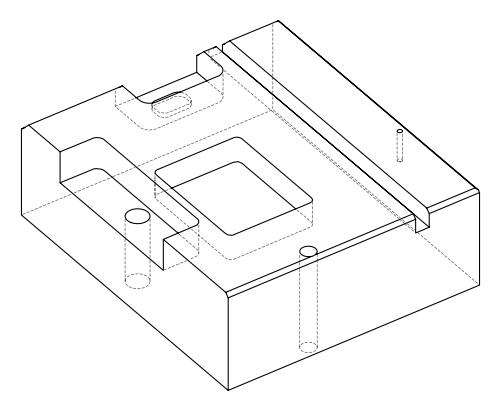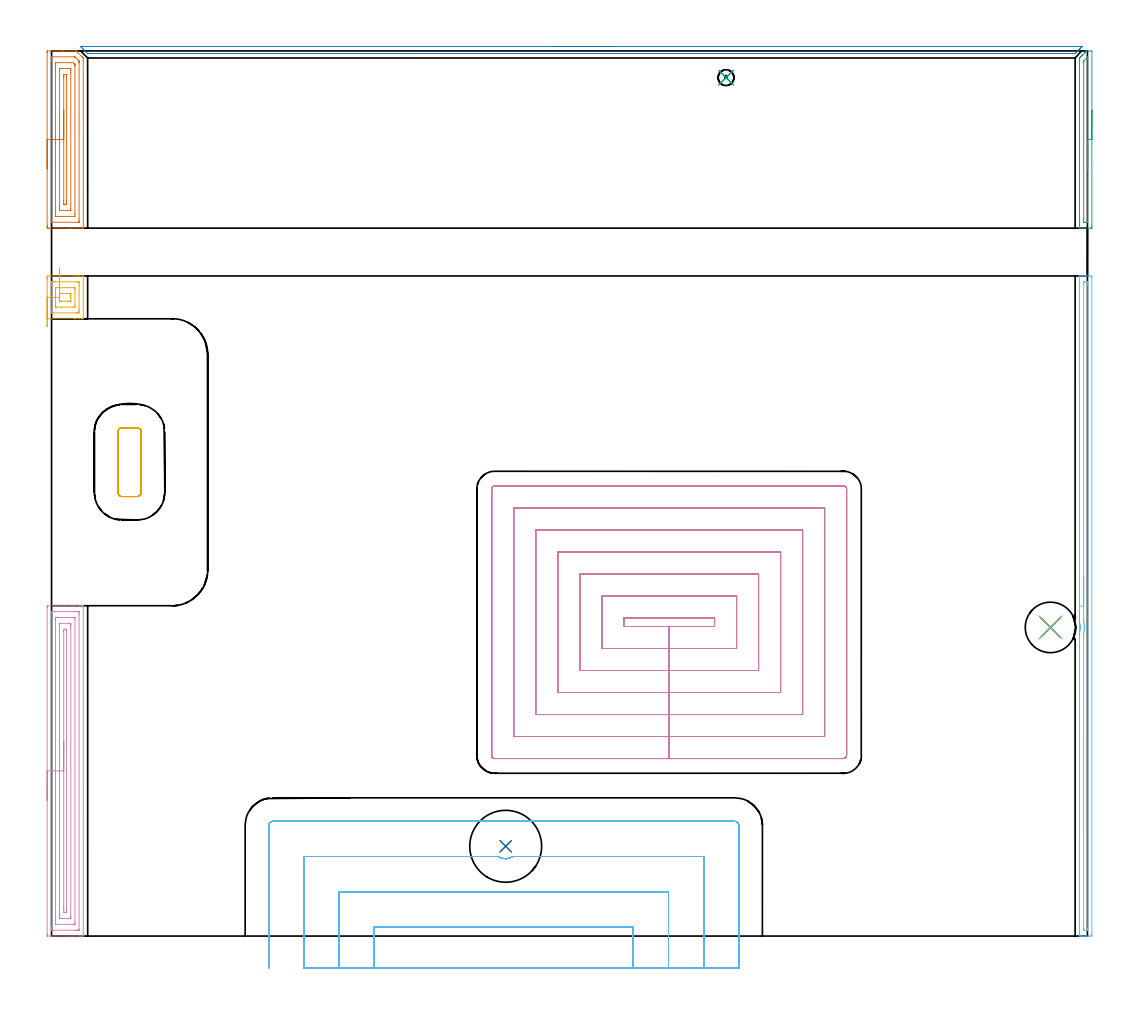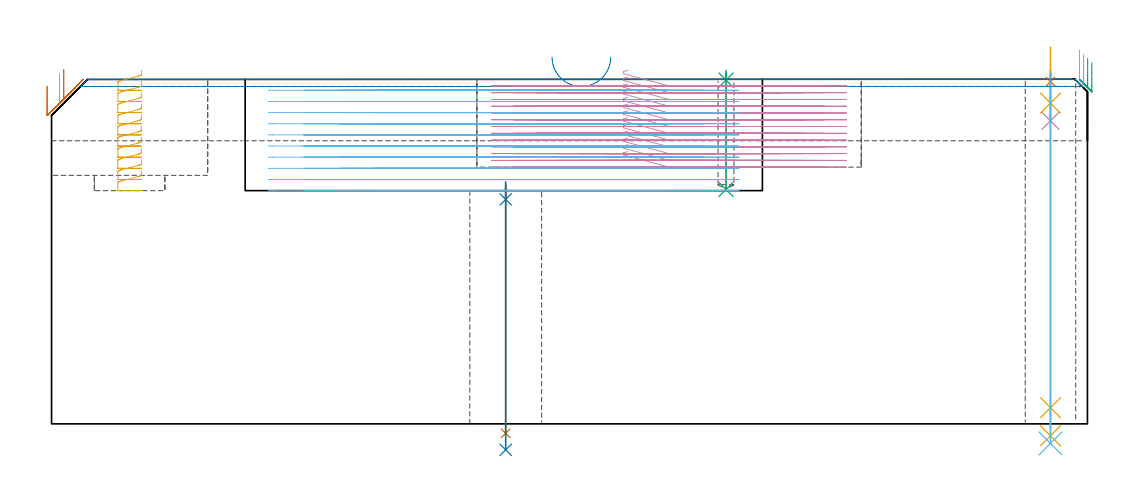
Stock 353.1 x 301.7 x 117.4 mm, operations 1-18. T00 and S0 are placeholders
(PLAN: 20 operations, 9 tool changes, 121.8 min)
(1 SPOT_DRILL | STEP1HOLE | NXT0321_9005460120000 | 0.03 min | 3 mm3)
(2 SPOT_DRILL_1 | STEP1HOLE_1 | NXT0321_9005460120000 | 0.06 min | 4458 mm3)
(3 SPOT_DRILL_2 | STEP1POCKET | NXT0321_9005460120000 | 0.03 min | 0 mm3)
(4 DRILL_BLIND_HOLE_INTO_CENTER | STEP1HOLE | NXT0301_065 | 0.07 min | 892 mm3)
(5 GUN_DRILL_THROUGH_HOLE | STEP1HOLE | UGT0307_008 | 0.64 min | 10224 mm3)
(6 DRILL_TO_ENLARGE_THROUGH_HOLE | STEP1HOLE | UGT0301_243 | 0.51 min | 16119 mm3)
(7 DRILL_THROUGH_HOLE_INTO_CENTER | STEP1HOLE_1 | NXT0301_065 | 0.35 min | 5363 mm3)
(8 DRILL_TO_ENLARGE_THROUGH_HOLE_1 | STEP1HOLE_1 | UGT0301_058 | 0.37 min | 45484 mm3)
(9 DRILL_BLIND_HOLE_INTO_CENTER_1 | STEP1POCKET | UGT0301_178 | 0.16 min | 825 mm3)
(10 AREA_MILL | FG_CHAMFER_SURFACE | UGT0205_001 | 4.72 min | 9016 mm3)
(11 AREA_MILL_1 | FG_CHAMFER_SURFACE_1 | UGT0205_001 | 0.79 min | 2106 mm3)
(12 AREA_MILL_2 | FG_CHAMFER_SURFACE_2 | UGT0205_001 | 3.76 min | 2012 mm3)
(13 AREA_MILL_3 | FG_CHAMFER_SURFACE_3 | UGT0205_001 | 2.62 min | 5005 mm3)
(14 AREA_MILL_4 | FG_CHAMFER_SURFACE_4 | UGT0205_001 | 2.87 min | 983 mm3)
(15 AREA_MILL_5 | FG_CHAMFER_SURFACE_5 | UGT0205_001 | 1.12 min | 555 mm3)
(16 MILL_RECTANGULAR_POCKET | POCKET_RECTANGULAR_STRAIGHT | NXT0201_013 | Follow Part, ap 2.5, ae 75% | 47.38 min | 402190 mm3)
(17 MILL_RECTANGULAR_POCKET_1 | POCKET_RECTANGULAR_STRAIGHT_1 | NXT0201_012 | Follow Part, ap 4, ae 75% | 2.29 min | 32925 mm3)
(18 MILL_SLOT | SLOT_PARTIAL_RECTANGULAR | NXT0201_012 | Follow Part, ap 4, ae 75% | 30.58 min | 295438 mm3)
(19 MILL_SLOT_1 | SLOT_PARTIAL_RECTANGULAR_1 | NXT0201_012 | Follow Part, ap 4, ae 75% | 14.16 min | 138663 mm3)
(20 MILL_RECTANGULAR_SLOT | SLOT_RECTANGULAR | NXT0201_012 | Follow Part, ap 4, ae 75% | 9.36 min | 119333 mm3)
(TOOL NXT0321_9005460120000 | NC Spot Drill, 142deg, 12mm, Carbide, Uncoated | D12 PA142 FL30 Z2)
(TOOL NXT0301_065 | Carbide Drill 9.4mm [860.1-0940-075A1-MM 2214] | D9.4 PA140 FL98 Z2)
(TOOL UGT0307_008 | Gun Drill 11 mm | D11 PA130 FL24 Z1)
(TOOL UGT0301_243 | Twist Drill 17.2 mm | D17.2 PA118 FL130 Z2)
(TOOL UGT0301_058 | Twist Drill 24.5 mm | D24.5 PA118 FL160 Z2)
(TOOL UGT0301_178 | Twist Drill 5.4 mm | D5.4 PA118 FL55 Z2)
(TOOL UGT0205_001 | Chamfer Mill 20 x 3 x 45 deg. | D20 FL50 Z2)
(TOOL NXT0201_013 | ENDMILL 10mm | D10 FL30 Z4)
(TOOL NXT0201_012 | ENDMILL 16mm [2P460-1600-NA 1630] | D16 FL38 Z6)
(OP 1 SPOT_DRILL)
G17 G21 G94 G90
T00 M6
G54
G17 G0 G90 X340.5 Y105.2 S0 M3
G43 Z127.4 H0
G94 G81 G98 Z116.66 F250. R120.4
G80
M5
M2
(OP 2 SPOT_DRILL_1)
G17 G21 G94 G90
T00 M6
G54
G17 G0 G90 X154.8 Y30.6 S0 M3
G43 Z127.4 H0
G94 G81 G98 Z76.5 F250. R82.5
G80
M5
M2
(OP 3 SPOT_DRILL_2)
G17 G21 G94 G90
T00 M6
G54
G17 G0 G90 X229.9 Y292.6 S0 M3
G43 Z127.4 H0
G94 G81 G98 Z117.168 F250. R120.4
G80
M5
M2
(OP 4 DRILL_BLIND_HOLE_INTO_CENTER)
G17 G21 G94 G90
T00 M6
G54
G17 G0 G90 X340.5 Y105.2 S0 M3
G43 Z127.4 H1
G94 G81 G98 Z103.3 F250. R119.4
G80
M5
M2
(OP 5 GUN_DRILL_THROUGH_HOLE)
G17 G21 G94 G90
T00 M6
G54
G17 G0 G90 X340.5 Y105.2 M8
G43 Z128.365 H0
S716 M3
G94 G1 Z109.335 F125. M26
G4 X.084
Z5.5 F250.
G4 X.084
Z-4.065 F125.
G4 X.084
M5
M9
G0 Z128.365
M2
(OP 6 DRILL_TO_ENLARGE_THROUGH_HOLE)
G17 G21 G94 G90
T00 M6
G54
G17 G0 G90 X340.5 Y105.2 S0 M3
G43 Z127.4 H0
G94 G73 G98 Z-6.667 F250. Q15.508 R119.4
G80
M5
M2
(OP 7 DRILL_THROUGH_HOLE_INTO_CENTER)
G17 G21 G94 G90
T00 M6
G54
G17 G0 G90 X154.8 Y30.6 S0 M3
G43 Z127.4 H1
G94 G73 G98 Z-3.211 F250. Q9.19 R81.5
G80
M5
M2
(OP 8 DRILL_TO_ENLARGE_THROUGH_HOLE_1)
G17 G21 G94 G90
T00 M6
G54
G17 G0 G90 X154.8 Y30.6 S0 M3
G43 Z127.4 H0
G94 G73 G98 Z-8.861 F250. Q22.09 R81.5
G80
M5
M2
(OP 9 DRILL_BLIND_HOLE_INTO_CENTER_1)
G17 G21 G94 G90
T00 M6
G54
G17 G0 G90 X229.9 Y292.6 S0 M3
G43 Z127.4 H0
G94 G81 G98 Z79.9 F250. R119.4
G80
M5
M2
(OP 10 AREA_MILL)
G17 G21 G94 G90
T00 M6
G54
G17 G0 G90 X-1.5 Y46.3 S1061 M3
G43 Z127.4 H0
Z115.1
G94 G1 Y46.338 Z114.228 F250.
Y46.452 Z113.363
Y46.641 Z112.512
Y46.903 Z111.68
Y47.237 Z110.874
Y47.64 Z110.1
Y48.108 Z109.364
Y48.64 Z108.672
Y49.229 Z108.029
Y49.872 Z107.44
Y50.564 Z106.908
Y51.3 Z106.44
Y52.074 Z106.037
Y52.88 Z105.703
Y53.712 Z105.441
Y54.564 Z105.252
Y55.428 Z105.138
Y56.3 Z105.1
Y112.01
X-1.495 Y112.47 Z105.103
X-1.492 Y112.59 Z105.106
X-1.367 Y112.6 Z105.23
X6.85 Z113.444
X7.445 Z114.042
X7.73 Z114.327
X9.49 Z116.084
X10.06 Z116.659
X10.37 Z116.969
X10.522 Y112.599 Z117.121
X10.794 Y112.59 Z117.393
X10.8 Y112.456 Z117.4
Y0.144
X10.794 Y0.01 Z117.393
X10.521 Y0. Z117.12
X10.06 Z116.659
X9.49 Z116.084
X7.445 Z114.042
X6.85 Z113.444
X-1.287 Z105.31
X-1.369 Y0.002 Z105.228
X-1.492 Y0.01 Z105.105
X-1.499 Y0.134 Z105.099
X-1.5 Y0.59 Z105.1
Y56.3
X-0.086 Z106.514
X-0.085 Y110.424 Z106.515
X-0.084 Y110.522 Z106.516
X-0.082 Y110.57 Z106.518
X-0.08 Y110.586 Z106.52
X-0.045 Y110.59 Z106.555
X0.324 Y110.598 Z106.924
X0.69 Y110.599 Z107.29
X1.202 Y110.6 Z107.802
X8.61 Y110.599 Z115.21
X9.125 Y110.596 Z115.725
X9.301 Y110.59 Z115.901
X9.379 Y110.573 Z115.979
X9.384 Y110.334 Z115.984
X9.385 Y110.227 Z115.985
X9.386 Y109.441 Z115.986
X9.385 Y2.176 Z115.985
X9.384 Y2.078 Z115.984
X9.381 Y2.03 Z115.981
X9.38 Y2.014 Z115.98
X9.345 Y2.01 Z115.945
X8.976 Y2.002 Z115.576
X8.61 Y2.001 Z115.21
X8.098 Y2. Z114.698
X0.69 Y2.001 Z107.29
X0.175 Y2.004 Z106.775
X-0.001 Y2.01 Z106.599
X-0.079 Y2.027 Z106.521
X-0.084 Y2.266 Z106.516
X-0.085 Y2.373 Z106.515
X-0.086 Y3.159 Z106.514
Y56.3
X1.328 Z107.928
X1.329 Y107.798 Z107.929
X1.331 Y108.444 Z107.931
X1.334 Y108.566 Z107.934
X1.335 Y108.588 Z107.935
X1.366 Y108.593 Z107.966
X1.418 Y108.598 Z108.018
X1.57 Y108.599 Z108.17
X2.297 Y108.6 Z108.897
X7.577 Y108.599 Z114.177
X7.73 Y108.596 Z114.33
X7.883 Y108.59 Z114.483
X7.965 Y108.582 Z114.565
X7.968 Y108.526 Z114.568
X7.969 Y108.444 Z114.569
X7.971 Y108.2 Z114.571
Y4.802
X7.968 Y4.156 Z114.568
X7.966 Y4.034 Z114.566
X7.965 Y4.012 Z114.565
X7.934 Y4.007 Z114.534
X7.881 Y4.002 Z114.481
X7.73 Y4.001 Z114.33
X7.003 Y4. Z113.603
X1.723 Y4.001 Z108.323
X1.57 Y4.004 Z108.17
X1.417 Y4.01 Z108.017
X1.335 Y4.018 Z107.935
X1.332 Y4.074 Z107.932
X1.33 Y4.156 Z107.93
X1.329 Y4.4 Z107.929
X1.328 Y56.3 Z107.928
X2.743 Z109.343
Y105.77
X2.745 Y106.363 Z109.345
X2.748 Y106.563 Z109.348
X2.75 Y106.589 Z109.35
X2.768 Y106.592 Z109.368
X2.818 Y106.596 Z109.418
X2.921 Y106.599 Z109.521
X6.031 Z112.631
X6.388 Y106.59 Z112.988
X6.55 Y106.581 Z113.15
X6.552 Y106.489 Z113.152
X6.556 Y106.068 Z113.156
X6.557 Y105.77 Z113.157
Y105.175
Y6.83
X6.555 Y6.237 Z113.155
X6.552 Y6.037 Z113.152
X6.55 Y6.011 Z113.15
X6.532 Y6.008 Z113.132
X6.482 Y6.004 Z113.082
X6.379 Y6.001 Z112.979
X3.268 Z109.868
X2.912 Y6.01 Z109.512
X2.749 Y6.019 Z109.349
X2.748 Y6.111 Z109.348
X2.744 Y6.532 Z109.344
X2.743 Y6.83 Z109.343
Y7.425
Y56.3
X4.157 Z110.757
Y103.15
X4.16 Y103.988 Z110.76
X4.162 Y104.036 Z110.762
X4.21 Y104.59 Z110.81
X4.491 Y104.595 Z111.091
X5.09 Y104.59 Z111.69
X5.138 Y103.988 Z111.738
X5.14 Y103.937 Z111.74
X5.143 Y103.096 Z111.743
Y103.042
Y9.45
X5.14 Y8.612 Z111.74
X5.138 Y8.564 Z111.738
X5.09 Y8.01 Z111.69
X4.809 Y8.005 Z111.409
X4.21 Y8.01 Z110.81
X4.162 Y8.612 Z110.762
X4.16 Y8.663 Z110.76
X4.157 Y9.504 Z110.757
Y9.558
Y56.3
Y57.172 Z110.795
Y58.036 Z110.909
Y58.888 Z111.098
Y59.72 Z111.36
Y60.526 Z111.694
Y61.3 Z112.097
Y62.036 Z112.565
Y62.728 Z113.096
Y63.371 Z113.686
Y63.96 Z114.329
Y64.492 Z115.021
Y64.96 Z115.757
Y65.363 Z116.531
Y65.697 Z117.337
Y65.959 Z118.169
Y66.148 Z119.02
Y66.262 Z119.885
Y66.3 Z120.757
G0 Z127.4
M5
M2
(OP 11 AREA_MILL_1)
G17 G21 G94 G90
T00 M6
G54
G17 G0 G90 X-1.5 Y207.7 S1061 M3
G43 Z127.4 H0
Z115.1
G94 G1 Y207.738 Z114.228 F250.
Y207.852 Z113.364
Y208.041 Z112.512
Y208.303 Z111.68
Y208.637 Z110.874
Y209.04 Z110.1
Y209.508 Z109.364
Y210.04 Z108.672
Y210.629 Z108.029
Y211.272 Z107.44
Y211.964 Z106.908
Y212.7 Z106.44
Y213.474 Z106.037
Y214.28 Z105.703
Y215.112 Z105.441
Y215.963 Z105.252
Y216.828 Z105.138
Y217.7 Z105.1
Y223.938
X-1.499 Y224.394 Z105.101
X-1.495 Y224.826 Z105.103
X-1.492 Y224.99 Z105.106
X-1.07 Y224.995 Z105.528
X-0.472 Y225. Z106.125
X7.73 Z114.324
X8.294 Z114.891
X8.61 Z115.206
X9.174 Z115.77
X9.49 Z116.084
X10.492 Y224.999 Z117.092
X10.794 Y224.99 Z117.393
X10.8 Y224.84 Z117.4
Y210.56
X10.794 Y210.41 Z117.393
X10.492 Y210.4 Z117.091
X10.12 Z116.72
X9.49 Z116.084
X8.294 Z114.891
X7.73 Z114.324
X-1.287 Z105.311
X-1.353 Y210.401 Z105.244
X-1.492 Y210.41 Z105.106
X-1.499 Y210.549 Z105.099
X-1.5 Y211.006 Z105.1
Y217.7
X-0.086 Z106.514
Y221.716
X-0.085 Y222.502 Z106.515
X-0.083 Y222.609 Z106.517
X-0.074 Y222.99 Z106.526
X0.307 Y222.998 Z106.907
X0.69 Y222.999 Z107.29
X1.184 Y223. Z107.784
X8.61 Y222.999 Z115.21
X9.107 Y222.997 Z115.707
X9.298 Y222.99 Z115.898
X9.379 Y222.963 Z115.979
X9.384 Y222.716 Z115.984
X9.385 Y222.609 Z115.985
X9.386 Y221.822 Z115.986
Y213.684
X9.385 Y212.898 Z115.985
X9.383 Y212.791 Z115.983
X9.374 Y212.41 Z115.974
X8.993 Y212.402 Z115.593
X8.61 Y212.401 Z115.21
X8.115 Y212.4 Z114.715
X0.69 Y212.401 Z107.29
X0.193 Y212.403 Z106.793
X0.002 Y212.41 Z106.602
X-0.079 Y212.437 Z106.521
X-0.084 Y212.684 Z106.516
X-0.085 Y212.791 Z106.515
X-0.086 Y213.578 Z106.514
Y217.7
X1.328 Z107.928
X1.329 Y220.176 Z107.929
X1.334 Y220.824 Z107.934
X1.335 Y220.945 Z107.935
X1.344 Y220.991 Z107.944
X1.4 Y220.996 Z108.
X1.57 Y220.998 Z108.17
X2.276 Y221. Z108.876
X5.796 Z112.396
X7.556 Z114.156
X7.73 Y220.998 Z114.33
X7.903 Y220.994 Z114.503
X7.952 Y220.99 Z114.552
X7.965 Y220.984 Z114.565
X7.967 Y220.97 Z114.567
X7.97 Y220.905 Z114.57
X7.971 Y220.824 Z114.571
X7.972 Y220.579 Z114.572
X7.971 Y215.224 Z114.571
X7.966 Y214.576 Z114.566
X7.965 Y214.455 Z114.565
X7.956 Y214.409 Z114.556
X7.899 Y214.404 Z114.499
X7.73 Y214.402 Z114.33
X7.023 Y214.4 Z113.623
X3.504 Z110.104
X1.744 Z108.344
X1.57 Y214.402 Z108.17
X1.397 Y214.406 Z107.997
X1.348 Y214.41 Z107.948
X1.335 Y214.416 Z107.935
X1.333 Y214.43 Z107.933
X1.33 Y214.495 Z107.93
X1.329 Y214.576 Z107.929
X1.328 Y214.821 Z107.928
Y217.7
X2.743 Z109.343
Y217.849
Y218.146
X2.746 Y218.738 Z109.346
X2.75 Y218.939 Z109.35
X2.757 Y218.99 Z109.357
X2.804 Y218.993 Z109.404
X2.909 Y218.996 Z109.509
X3.33 Y219. Z109.93
X3.368 Z109.968
X6.008 Z112.608
X6.394 Y218.998 Z112.994
X6.491 Y218.995 Z113.091
X6.538 Y218.99 Z113.138
X6.551 Y218.986 Z113.151
X6.552 Y218.971 Z113.152
X6.555 Y218.875 Z113.155
X6.557 Y218.443 Z113.157
Y218.146
Y217.551
Y217.254
X6.553 Y216.662 Z113.153
X6.55 Y216.461 Z113.15
X6.543 Y216.41 Z113.143
X6.496 Y216.407 Z113.096
X6.391 Y216.404 Z112.991
X5.97 Y216.4 Z112.57
X5.932 Z112.532
X3.292 Z109.892
X2.906 Y216.402 Z109.506
X2.809 Y216.405 Z109.409
X2.762 Y216.41 Z109.362
X2.749 Y216.414 Z109.349
X2.748 Y216.429 Z109.348
X2.745 Y216.525 Z109.345
X2.743 Y216.957 Z109.343
Y217.254
Y217.7
Y218.571 Z109.381
Y219.436 Z109.495
Y220.288 Z109.684
Y221.12 Z109.946
Y221.926 Z110.28
Y222.7 Z110.683
Y223.435 Z111.152
X2.744 Y224.127 Z111.683
Y224.77 Z112.273
Y225.36 Z112.916
Y225.891 Z113.608
Y226.359 Z114.344
Y226.762 Z115.118
Y227.096 Z115.924
Y227.358 Z116.756
Y227.547 Z117.608
Y227.661 Z118.472
Y227.699 Z119.344
G0 Z127.4
M5
M2
(OP 12 AREA_MILL_2)
G17 G21 G94 G90
T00 M6
G54
G17 G0 G90 X350.401 Y102.488 S1061 M3
G43 Z127.4 H0
Z127.399
G94 G1 Y102.526 Z126.527 F250.
Y102.64 Z125.662
Y102.829 Z124.811
Y103.091 Z123.979
Y103.425 Z123.173
Y103.828 Z122.399
Y104.296 Z121.663
Y104.827 Z120.971
Y105.417 Z120.328
Y106.06 Z119.738
Y106.752 Z119.207
Y107.488 Z118.739
Y108.262 Z118.336
Y109.068 Z118.002
Y109.9 Z117.74
Y110.751 Z117.551
Y111.616 Z117.437
Y112.488 Z117.399
X350.4 Y224.851 Z117.4
X350.402 Y224.99 Z117.388
X350.516 Y224.998 Z117.276
X350.634 Y225. Z117.165
X351.335 Z116.465
X351.917 Z115.883
X352.5 Z115.296
X352.792 Z115.005
X353.374 Z114.422
X353.666 Z114.131
X354.249 Y224.996 Z113.546
X354.592 Y224.99 Z113.203
X354.597 Y224.761 Z113.2
X354.6 Y224.405
Y0.595
X354.597 Y0.239
X354.592 Y0.01 Z113.204
X354.249 Y0. Z113.546
X353.666 Z114.131
X353.374 Z114.422
X352.792 Z115.005
X352.5 Z115.296
X351.917 Z115.883
X351.335 Z116.464
X351. Z116.8
X350.634 Z117.165
X350.516 Y0.002 Z117.276
X350.402 Y0.01 Z117.388
X350.4 Y0.149 Z117.4
X350.403 Y103.158 Z117.397
X350.401 Y103.338 Z117.393
X350.406 Y103.393 Z117.387
X350.508 Y104.005 Z117.288
X350.511 Y104.029 Z117.285
X350.56 Y104.453 Z117.237
X350.571 Y104.628 Z117.227
X350.577 Y104.773 Z117.214
X350.586 Y104.899 Z117.21
Y104.917
X350.588 Y105.2 Z117.205
X350.59 Y105.347
X350.584 Y105.463 Z117.207
X350.573 Y105.687 Z117.216
X350.569 Y105.794 Z117.223
X350.567 Y105.812 Z117.225
X350.536 Y106.169 Z117.264
X350.529 Y106.241 Z117.271
X350.464 Y106.687 Z117.335
X350.457 Y106.728 Z117.342
X350.402 Y107.022 Z117.384
X350.4 Y107.079 Z117.386
Y107.498 Z117.397
X350.401 Y107.577 Z117.399
Y112.488
X351.815 Z115.985
Y222.429
X351.816 Y222.622 Z115.984
X351.82 Y222.97 Z115.98
X351.821 Y222.985 Z115.979
X351.842 Y222.99 Z115.958
X351.907 Y222.995 Z115.893
X352.006 Y222.999 Z115.794
X353.004 Z114.796
X353.137 Y222.995 Z114.663
X353.161 Y222.992 Z114.639
X353.179 Y222.987 Z114.621
X353.18 Y222.959 Z114.62
X353.184 Y222.816 Z114.616
X353.185 Y222.622 Z114.615
X353.186 Y221.923 Z114.614
X353.185 Y2.571 Z114.615
X353.184 Y2.378 Z114.616
X353.18 Y2.03 Z114.62
X353.179 Y2.015 Z114.621
X353.158 Y2.01 Z114.642
X353.093 Y2.005 Z114.707
X352.994 Y2.001 Z114.806
X351.996 Z115.804
X351.863 Y2.004 Z115.937
X351.839 Y2.008 Z115.961
X351.821 Y2.013 Z115.979
X351.82 Y2.041 Z115.98
X351.816 Y2.184 Z115.984
X351.815 Y2.378 Z115.985
X351.814 Y3.077 Z115.986
X351.818 Y102.246 Z115.982
X351.823 Y102.936 Z115.977
X351.827 Y103.137 Z115.973
X351.906 Y103.743 Z115.894
X351.938 Y104.029 Z115.862
X351.981 Y104.559 Z115.819
X351.996 Y104.921 Z115.804
X351.999 Y105.432 Z115.801
X351.983 Y105.812 Z115.817
X351.935 Y106.388 Z115.865
X351.901 Y106.704 Z115.899
X351.823 Y107.394 Z115.977
X351.821 Y107.596 Z115.979
X351.816 Y108.293 Z115.984
X351.815 Y112.488 Z115.985
Y113.359 Z116.023
Y114.224 Z116.137
Y115.076 Z116.325
Y115.908 Z116.588
Y116.714 Z116.922
Y117.488 Z117.324
Y118.224 Z117.793
Y118.916 Z118.324
Y119.559 Z118.914
Y120.148 Z119.557
Y120.679 Z120.249
Y121.148 Z120.985
Y121.551 Z121.759
Y121.885 Z122.565
Y122.147 Z123.397
Y122.336 Z124.248
Y122.45 Z125.113
Y122.488 Z125.985
G0 Z127.4
M5
M2
(OP 13 AREA_MILL_3)
G17 G21 G94 G90
T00 M6
G54
G17 G0 G90 X-1.5 Y261.5 S1061 M3
G43 Z127.4 H0
Z115.1
G94 G1 Y261.538 Z114.228 F250.
Y261.652 Z113.363
Y261.841 Z112.512
Y262.103 Z111.68
Y262.437 Z110.874
Y262.84 Z110.1
Y263.308 Z109.364
Y263.84 Z108.672
Y264.429 Z108.029
Y265.072 Z107.44
Y265.764 Z106.908
Y266.5 Z106.44
Y267.274 Z106.037
Y268.08 Z105.703
Y268.912 Z105.441
Y269.764 Z105.252
Y270.628 Z105.138
Y271.5 Z105.1
Y301.184
X-1.493 Y301.643 Z105.103
X-1.491 Y301.69 Z105.105
X-1.437 Y301.7 Z105.159
X3.33 Z109.924
X4.065 Z110.663
X4.21 Z110.808
X8.318 Y301.699 Z114.916
X8.39 Y301.693 Z114.987
X8.4 Y301.69 Z114.997
X8.474 Y301.627 Z115.072
X8.61 Y301.492 Z115.206
X8.744 Y301.357 Z115.341
X10.37 Y299.732 Z116.966
X10.688 Y299.412 Z117.285
X10.795 Y299.302 Z117.391
X10.8 Y298.525 Z117.4
Y241.373
X10.795 Y241.31 Z117.392
X10.658 Y241.3 Z117.256
X6.704 Z113.303
X5.97 Z112.564
X-0.557 Z106.039
X-1.07 Y241.302 Z105.526
X-1.284 Y241.304 Z105.312
X-1.491 Y241.309 Z105.105
X-1.494 Y241.389 Z105.103
X-1.498 Y241.816 Z105.102
X-1.5 Y242.25 Z105.1
Y271.5
X-0.086 Z106.514
Y298.526
X-0.085 Y299.306 Z106.515
X-0.083 Y299.412 Z106.517
X-0.079 Y299.606 Z106.521
X-0.068 Y299.69 Z106.532
X0.118 Y299.694 Z106.718
X0.405 Y299.699 Z107.005
X7.73 Z114.33
X7.825 Y299.697 Z114.425
X7.901 Y299.693 Z114.501
X7.949 Y299.689 Z114.549
X7.98 Y299.66 Z114.58
X8.237 Y299.412 Z114.837
X8.61 Y299.04 Z115.21
X9.124 Y298.526 Z115.724
X9.296 Y298.348 Z115.896
X9.357 Y298.282 Z115.957
X9.379 Y298.252 Z115.979
X9.381 Y298.232 Z115.981
X9.383 Y298.135 Z115.983
X9.386 Y297.744 Z115.986
Y297.639
Y244.475
X9.385 Y243.694 Z115.985
X9.383 Y243.588 Z115.983
X9.379 Y243.394 Z115.979
X9.368 Y243.31 Z115.968
X9.183 Y243.306 Z115.783
X8.895 Y243.301 Z115.495
X0.096 Z106.696
X-0.02 Y243.304 Z106.58
X-0.066 Y243.309 Z106.534
X-0.079 Y243.312 Z106.521
X-0.081 Y243.33 Z106.519
X-0.084 Y243.38 Z106.516
X-0.086 Y243.484 Z106.514
Y243.588
Y271.5
X1.328 Z107.928
X1.329 Y296.753 Z107.929
Y296.996
X1.335 Y297.639 Z107.935
X1.337 Y297.69 Z107.937
X1.45 Y297.697 Z108.05
X1.511 Y297.699 Z108.111
X5.91 Y297.7 Z112.51
X6.791 Y297.698 Z113.391
X6.85 Y297.695 Z113.45
X7.549 Y297.639 Z114.149
X7.73 Y297.464 Z114.33
X7.905 Y297.287 Z114.505
X7.948 Y297.241 Z114.548
X7.965 Y297.214 Z114.565
X7.967 Y297.159 Z114.567
X7.97 Y296.997 Z114.57
X7.971 Y296.753 Z114.571
X7.972 Y296.51 Z114.572
X7.971 Y246.247 Z114.571
X7.97 Y246.004 Z114.57
X7.965 Y245.361 Z114.565
X7.964 Y245.31 Z114.564
X7.85 Y245.303 Z114.45
X7.789 Y245.301 Z114.389
X1.57 Z108.17
X1.51 Y245.302 Z108.11
X1.39 Y245.309 Z107.99
X1.334 Y245.314 Z107.934
X1.332 Y245.327 Z107.932
X1.331 Y245.361 Z107.931
X1.329 Y245.603 Z107.929
X1.328 Y271.5 Z107.928
X2.743 Z109.343
Y294.981
X2.747 Y295.568 Z109.347
X2.75 Y295.656 Z109.35
X2.756 Y295.69 Z109.356
X2.795 Y295.692 Z109.395
X2.973 Y295.696 Z109.573
X3.33 Y295.699 Z109.93
X3.496 Y295.7 Z110.096
X6.137 Y295.699 Z112.737
X6.382 Y295.694 Z112.982
X6.504 Y295.69 Z113.104
X6.551 Y295.682 Z113.151
X6.552 Y295.646 Z113.152
X6.556 Y295.277 Z113.156
X6.557 Y294.981 Z113.157
Y294.39
Y248.019
X6.553 Y247.432 Z113.153
X6.55 Y247.345 Z113.15
X6.544 Y247.31 Z113.144
X6.505 Y247.308 Z113.105
X6.327 Y247.304 Z112.927
X5.97 Y247.301 Z112.57
X5.804 Y247.3 Z112.404
X3.163 Y247.301 Z109.763
X2.918 Y247.306 Z109.518
X2.796 Y247.31 Z109.396
X2.749 Y247.318 Z109.349
X2.748 Y247.354 Z109.348
X2.744 Y247.723 Z109.344
X2.743 Y248.019 Z109.343
Y248.61
Y271.5
X4.157 Z110.757
Y292.376
X4.161 Y293.209 Z110.761
X4.163 Y293.256 Z110.763
X4.21 Y293.69 Z110.81
X4.607 Y293.695 Z111.207
X5.09 Y293.69 Z111.69
X5.137 Y293.209 Z111.737
X5.14 Y293.159 Z111.74
X5.143 Y292.323 Z111.743
Y292.269
Y250.624
X5.139 Y249.791 Z111.739
X5.137 Y249.744 Z111.737
X5.09 Y249.31 Z111.69
X4.693 Y249.305 Z111.293
X4.21 Y249.31 Z110.81
X4.163 Y249.791 Z110.763
X4.16 Y249.841 Z110.76
X4.157 Y250.677 Z110.757
Y250.731
Y271.5
Y272.372 Z110.795
Y273.236 Z110.909
Y274.088 Z111.098
Y274.92 Z111.36
Y275.726 Z111.694
Y276.5 Z112.097
Y277.236 Z112.565
Y277.928 Z113.096
Y278.571 Z113.686
Y279.16 Z114.329
Y279.692 Z115.021
Y280.16 Z115.757
Y280.563 Z116.531
Y280.897 Z117.337
Y281.159 Z118.169
Y281.348 Z119.02
Y281.462 Z119.885
Y281.5 Z120.757
G0 Z127.4
M5
M2
(OP 14 AREA_MILL_4)
G17 G21 G94 G90
T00 M6
G54
G17 G0 G90 X170.6 Y303.2 S1061 M3
G43 Z127.4 H0
Z125.
G94 G1 X170.638 Z124.129 F250.
X170.752 Z123.264
X170.941 Z122.412
X171.203 Z121.58
X171.537 Z120.774
X171.94 Z120.
X172.408 Z119.264
X172.94 Z118.572
X173.529 Z117.929
X174.172 Z117.34
X174.864 Z116.809
X175.6 Z116.34
X176.374 Z115.937
X177.18 Z115.603
X178.012 Z115.341
X178.863 Z115.152
X179.728 Z115.038
X180.6 Z115.
X351.172 Y303.199 Z115.001
X351.206 Y303.196
X351.289 Y303.189 Z115.003
X351.251 Y303.149 Z115.045
X351.135 Y303.035 Z115.163
X350.976 Y302.874 Z115.321
X350.82 Y302.72 Z115.478
X350.689 Y302.59 Z115.608
X350.538 Y302.438 Z115.758
X350.391 Y302.292 Z115.906
X350.242 Y302.145 Z116.053
X350.1 Y302.002 Z116.194
X349.962 Y301.864 Z116.333
X349.796 Y301.699 Z116.499
X349.223 Y301.129 Z117.068
X348.925 Y300.84 Z117.359
X348.903 Y300.825 Z117.374
X348.877 Y300.814 Z117.386
X348.029 Y300.807 Z117.393
X13.181 Y300.803 Z117.397
X12.387 Y300.81 Z117.39
X12.323 Y300.814 Z117.386
X12.297 Y300.825 Z117.375
X12.275 Y300.84 Z117.359
X11.975 Y301.129 Z117.068
X11.238 Y301.864 Z116.333
X11.1 Y302.002 Z116.194
X10.958 Y302.145 Z116.053
X10.809 Y302.292 Z115.906
X10.662 Y302.438 Z115.758
X10.511 Y302.59 Z115.608
X10.38 Y302.72 Z115.478
X10.224 Y302.874 Z115.321
X10.065 Y303.035 Z115.163
X9.949 Y303.149 Z115.045
X9.911 Y303.189 Z115.003
X9.994 Y303.196 Z115.001
X10.028 Y303.199
X180.6 Y303.2 Z115.
X181.472 Z115.038
X182.336 Z115.152
X183.188 Z115.341
X184.02 Z115.603
X184.826 Z115.937
X185.6 Z116.34
X186.336 Z116.809
X187.028 Z117.34
X187.671 Z117.929
X188.26 Z118.572
X188.791 Z119.264
X189.26 Z120.
X189.663 Z120.774
X189.997 Z121.58
X190.259 Z122.412
X190.448 Z123.264
X190.562 Z124.129
X190.6 Z125.
G0 Z127.4
M5
M2
(OP 15 AREA_MILL_5)
G17 G21 G94 G90
T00 M6
G54
G17 G0 G90 X354.6 Y281.5 S1061 M3
G43 Z127.4 H0
Z123.2
G94 G1 Y281.462 Z122.328 F250.
Y281.348 Z121.464
Y281.159 Z120.612
Y280.897 Z119.78
Y280.563 Z118.974
Y280.16 Z118.2
Y279.692 Z117.464
Y279.16 Z116.772
Y278.571 Z116.129
Y277.928 Z115.54
Y277.236 Z115.009
Y276.5 Z114.54
Y275.726 Z114.137
Y274.92 Z113.803
Y274.088 Z113.541
Y273.237 Z113.352
Y272.372 Z113.238
Y271.5 Z113.2
Y241.816
X354.597 Y241.55 Z113.203
X354.591 Y241.301 Z113.206
X354.393 Y241.3 Z113.405
X354.249 Z113.549
X350.514 Y241.301 Z117.284
X350.404 Y241.31 Z117.39
X350.4 Y241.373 Z117.4
Y298.525
X350.405 Y299.302 Z117.391
X350.511 Y299.412 Z117.286
X350.751 Y299.652 Z117.048
X350.922 Y299.822 Z116.878
X351.101 Y300.002 Z116.697
X351.189 Y300.09 Z116.608
X351.397 Y300.298 Z116.402
X351.434 Y300.335 Z116.365
X352.063 Y300.965 Z115.733
X352.275 Y301.175 Z115.525
X352.5 Y301.401 Z115.299
X352.742 Y301.642 Z115.056
X352.802 Y301.69 Z114.996
X352.827 Y301.7 Z114.971
X354.592 Y301.699 Z113.206
X354.596 Y301.627 Z113.204
X354.6 Y301.449 Z113.2
Y271.5
X353.186 Z114.614
X353.185 Y243.588 Z114.615
X353.183 Y243.415 Z114.617
X353.181 Y243.329 Z114.619
X353.18 Y243.315 Z114.62
X353.15 Y243.31 Z114.65
X353.069 Y243.306 Z114.731
X352.784 Y243.301 Z115.016
X352.5 Z115.3
X351.907 Y243.303 Z115.893
X351.846 Y243.31 Z115.954
X351.821 Y243.316 Z115.979
X351.818 Y243.393 Z115.982
X351.816 Y243.588 Z115.984
X351.814 Y244.283 Z115.986
Y244.475
X351.815 Y297.639 Z115.985
X351.816 Y297.987 Z115.984
X351.819 Y298.16 Z115.981
X351.821 Y298.243 Z115.979
X351.855 Y298.293 Z115.945
X352.078 Y298.526 Z115.722
X352.961 Y299.412 Z114.839
X353.03 Y299.479 Z114.77
X353.173 Y299.615 Z114.627
X353.178 Y299.617 Z114.622
X353.181 Y299.608 Z114.619
X353.184 Y299.412 Z114.616
X353.185 Y299.202 Z114.615
X353.186 Y298.717 Z114.614
Y271.5
Y270.628 Z114.652
Y269.764 Z114.766
Y268.912 Z114.955
Y268.08 Z115.217
Y267.274 Z115.551
Y266.5 Z115.954
Y265.764 Z116.423
Y265.072 Z116.954
Y264.429 Z117.543
Y263.84 Z118.186
Y263.309 Z118.879
Y262.84 Z119.614
Y262.437 Z120.388
Y262.103 Z121.194
Y261.841 Z122.026
Y261.652 Z122.878
Y261.538 Z123.743
Y261.5 Z124.614
G0 Z127.4
M5
M2
(OP 16 MILL_RECTANGULAR_POCKET)
G17 G21 G94 G90
T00 M6
G54
G17 G0 G90 X196.409 Y108.4 S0 M3
G43 Z127.501 H0
Z120.501
G94 G1 X195. Z120.124 F250.
Y105.5 Z119.347
X210.5 Z115.193
X226. F500.
Y108.4
X195.
Y105.5
X210.5
Y98.
X233.5
Y115.9
X187.5
Y98.
X210.5
Y90.5
X241.
Y123.4
X180.
Y90.5
X210.5
Y83.
X248.5
Y130.9
X172.5
Y83.
X210.5
Y75.5
X256.
Y138.4
X165.
Y75.5
X210.5
Y68.
X263.5
Y145.9
X157.5
Y68.
X210.5
Y60.5
X270.
G3 X271. Y61.5 R1.
G1 Y152.4
G3 X270. Y153.4 R1.
G1 X151.
G3 X150. Y152.4 R1.
G1 Y61.5
G3 X151. Y60.5 R1.
G1 X210.5
X211.5
G0 X196.409 Y108.4 Z118.193
G1 X195. Z117.816 F250.
Y105.5 Z117.039
X210.5 Z112.886
X226. F500.
Y108.4
X195.
Y105.5
X210.5
Y98.
X233.5
Y115.9
X187.5
Y98.
X210.5
Y90.5
X241.
Y123.4
X180.
Y90.5
X210.5
Y83.
X248.5
Y130.9
X172.5
Y83.
X210.5
Y75.5
X256.
Y138.4
X165.
Y75.5
X210.5
Y68.
X263.5
Y145.9
X157.5
Y68.
X210.5
Y60.5
X270.
G3 X271. Y61.5 R1.
G1 Y152.4
G3 X270. Y153.4 R1.
G1 X151.
G3 X150. Y152.4 R1.
G1 Y61.5
G3 X151. Y60.5 R1.
G1 X210.5
X211.5
G0 X196.409 Y108.4 Z115.886
G1 X195. Z115.508 F250.
Y105.5 Z114.731
X210.5 Z110.578
X226. F500.
Y108.4
X195.
Y105.5
X210.5
Y98.
X233.5
Y115.9
X187.5
Y98.
X210.5
Y90.5
X241.
Y123.4
X180.
Y90.5
X210.5
Y83.
X248.5
Y130.9
X172.5
Y83.
X210.5
Y75.5
X256.
Y138.4
X165.
Y75.5
X210.5
Y68.
X263.5
Y145.9
X157.5
Y68.
X210.5
Y60.5
X270.
G3 X271. Y61.5 R1.
G1 Y152.4
G3 X270. Y153.4 R1.
G1 X151.
G3 X150. Y152.4 R1.
G1 Y61.5
G3 X151. Y60.5 R1.
G1 X210.5
X211.5
G0 X196.409 Y108.4 Z113.578
G1 X195. Z113.2 F250.
Y105.5 Z112.423
X210.5 Z108.27
X226. F500.
Y108.4
X195.
Y105.5
X210.5
Y98.
X233.5
Y115.9
X187.5
Y98.
X210.5
Y90.5
X241.
Y123.4
X180.
Y90.5
X210.5
Y83.
X248.5
Y130.9
X172.5
Y83.
X210.5
Y75.5
X256.
Y138.4
X165.
Y75.5
X210.5
Y68.
X263.5
Y145.9
X157.5
Y68.
X210.5
Y60.5
X270.
G3 X271. Y61.5 R1.
G1 Y152.4
G3 X270. Y153.4 R1.
G1 X151.
G3 X150. Y152.4 R1.
G1 Y61.5
G3 X151. Y60.5 R1.
G1 X210.5
X211.5
G0 X196.409 Y108.4 Z111.27
G1 X195. Z110.893 F250.
Y105.5 Z110.116
X210.5 Z105.962
X226. F500.
Y108.4
X195.
Y105.5
X210.5
Y98.
X233.5
Y115.9
X187.5
Y98.
X210.5
Y90.5
X241.
Y123.4
X180.
Y90.5
X210.5
Y83.
X248.5
Y130.9
X172.5
Y83.
X210.5
Y75.5
X256.
Y138.4
X165.
Y75.5
X210.5
Y68.
X263.5
Y145.9
X157.5
Y68.
X210.5
Y60.5
X270.
G3 X271. Y61.5 R1.
G1 Y152.4
G3 X270. Y153.4 R1.
G1 X151.
G3 X150. Y152.4 R1.
G1 Y61.5
G3 X151. Y60.5 R1.
G1 X210.5
X211.5
G0 X196.409 Y108.4 Z108.962
G1 X195. Z108.585 F250.
Y105.5 Z107.808
X210.5 Z103.655
X226. F500.
Y108.4
X195.
Y105.5
X210.5
Y98.
X233.5
Y115.9
X187.5
Y98.
X210.5
Y90.5
X241.
Y123.4
X180.
Y90.5
X210.5
Y83.
X248.5
Y130.9
X172.5
Y83.
X210.5
Y75.5
X256.
Y138.4
X165.
Y75.5
X210.5
Y68.
X263.5
Y145.9
X157.5
Y68.
X210.5
Y60.5
X270.
G3 X271. Y61.5 R1.
G1 Y152.4
G3 X270. Y153.4 R1.
G1 X151.
G3 X150. Y152.4 R1.
G1 Y61.5
G3 X151. Y60.5 R1.
G1 X210.5
X211.5
G0 X196.409 Y108.4 Z106.655
G1 X195. Z106.277 F250.
Y105.5 Z105.5
X210.5 Z101.347
X226. F500.
Y108.4
X195.
Y105.5
X210.5
Y98.
X233.5
Y115.9
X187.5
Y98.
X210.5
Y90.5
X241.
Y123.4
X180.
Y90.5
X210.5
Y83.
X248.5
Y130.9
X172.5
Y83.
X210.5
Y75.5
X256.
Y138.4
X165.
Y75.5
X210.5
Y68.
X263.5
Y145.9
X157.5
Y68.
X210.5
Y60.5
X270.
G3 X271. Y61.5 R1.
G1 Y152.4
G3 X270. Y153.4 R1.
G1 X151.
G3 X150. Y152.4 R1.
G1 Y61.5
G3 X151. Y60.5 R1.
G1 X210.5
X211.5
G0 X196.409 Y108.4 Z104.347
G1 X195. Z103.969 F250.
Y105.5 Z103.192
X210.5 Z99.039
X226. F500.
Y108.4
X195.
Y105.5
X210.5
Y98.
X233.5
Y115.9
X187.5
Y98.
X210.5
Y90.5
X241.
Y123.4
X180.
Y90.5
X210.5
Y83.
X248.5
Y130.9
X172.5
Y83.
X210.5
Y75.5
X256.
Y138.4
X165.
Y75.5
X210.5
Y68.
X263.5
Y145.9
X157.5
Y68.
X210.5
Y60.5
X270.
G3 X271. Y61.5 R1.
G1 Y152.4
G3 X270. Y153.4 R1.
G1 X151.
G3 X150. Y152.4 R1.
G1 Y61.5
G3 X151. Y60.5 R1.
G1 X210.5
X211.5
G0 X196.409 Y108.4 Z102.039
G1 X195. Z101.661 F250.
Y105.5 Z100.884
X210.5 Z96.731
X226. F500.
Y108.4
X195.
Y105.5
X210.5
Y98.
X233.5
Y115.9
X187.5
Y98.
X210.5
Y90.5
X241.
Y123.4
X180.
Y90.5
X210.5
Y83.
X248.5
Y130.9
X172.5
Y83.
X210.5
Y75.5
X256.
Y138.4
X165.
Y75.5
X210.5
Y68.
X263.5
Y145.9
X157.5
Y68.
X210.5
Y60.5
X270.
G3 X271. Y61.5 R1.
G1 Y152.4
G3 X270. Y153.4 R1.
G1 X151.
G3 X150. Y152.4 R1.
G1 Y61.5
G3 X151. Y60.5 R1.
G1 X210.5
X211.5
G0 X196.409 Y108.4 Z99.731
G1 X195. Z99.354 F250.
Y105.5 Z98.577
X210.5 Z94.423
X226. F500.
Y108.4
X195.
Y105.5
X210.5
Y98.
X233.5
Y115.9
X187.5
Y98.
X210.5
Y90.5
X241.
Y123.4
X180.
Y90.5
X210.5
Y83.
X248.5
Y130.9
X172.5
Y83.
X210.5
Y75.5
X256.
Y138.4
X165.
Y75.5
X210.5
Y68.
X263.5
Y145.9
X157.5
Y68.
X210.5
Y60.5
X270.
G3 X271. Y61.5 R1.
G1 Y152.4
G3 X270. Y153.4 R1.
G1 X151.
G3 X150. Y152.4 R1.
G1 Y61.5
G3 X151. Y60.5 R1.
G1 X210.5
X211.5
G0 X196.409 Y108.4 Z97.423
G1 X195. Z97.046 F250.
Y105.5 Z96.269
X210.5 Z92.116
X226. F500.
Y108.4
X195.
Y105.5
X210.5
Y98.
X233.5
Y115.9
X187.5
Y98.
X210.5
Y90.5
X241.
Y123.4
X180.
Y90.5
X210.5
Y83.
X248.5
Y130.9
X172.5
Y83.
X210.5
Y75.5
X256.
Y138.4
X165.
Y75.5
X210.5
Y68.
X263.5
Y145.9
X157.5
Y68.
X210.5
Y60.5
X270.
G3 X271. Y61.5 R1.
G1 Y152.4
G3 X270. Y153.4 R1.
G1 X151.
G3 X150. Y152.4 R1.
G1 Y61.5
G3 X151. Y60.5 R1.
G1 X210.5
X211.5
G0 X196.409 Y108.4 Z95.116
G1 X195. Z94.738 F250.
Y105.5 Z93.961
X210.5 Z89.808
X226. F500.
Y108.4
X195.
Y105.5
X210.5
Y98.
X233.5
Y115.9
X187.5
Y98.
X210.5
Y90.5
X241.
Y123.4
X180.
Y90.5
X210.5
Y83.
X248.5
Y130.9
X172.5
Y83.
X210.5
Y75.5
X256.
Y138.4
X165.
Y75.5
X210.5
Y68.
X263.5
Y145.9
X157.5
Y68.
X210.5
Y60.5
X270.
G3 X271. Y61.5 R1.
G1 Y152.4
G3 X270. Y153.4 R1.
G1 X151.
G3 X150. Y152.4 R1.
G1 Y61.5
G3 X151. Y60.5 R1.
G1 X210.5
X211.5
G0 X196.409 Y108.4 Z92.808
G1 X195. Z92.43 F250.
Y105.5 Z91.653
X210.5 Z87.5
X226. F500.
Y108.4
X195.
Y105.5
X210.5
Y98.
X233.5
Y115.9
X187.5
Y98.
X210.5
Y90.5
X241.
Y123.4
X180.
Y90.5
X210.5
Y83.
X248.5
Y130.9
X172.5
Y83.
X210.5
Y75.5
X256.
Y138.4
X165.
Y75.5
X210.5
Y68.
X263.5
Y145.9
X157.5
Y68.
X210.5
Y60.5
X270.
G3 X271. Y61.5 R1.
G1 Y152.4
G3 X270. Y153.4 R1.
G1 X151.
G3 X150. Y152.4 R1.
G1 Y61.5
G3 X151. Y60.5 R1.
G1 X210.5
X211.5
G0 Z127.501
M5
M2
(OP 17 MILL_RECTANGULAR_POCKET_1)
G17 G21 G94 G90
T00 M6
G54
G17 G0 G90 X30.6 Y166.242 S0 M3
G43 Z127.501 H1
Z120.501
G94 G1 Y171.823 Z119.006 F250.
X30.545 Y172.12 Z118.925
X30.432 Y172.4 Z118.844
X30.266 Y172.652 Z118.763
X30.052 Y172.866 Z118.682
X29.8 Y173.032 Z118.601
X29.52 Y173.145 Z118.52
X29.223 Y173.2 Z118.439
X23.977 Z117.034
X23.68 Y173.145 Z116.953
X23.4 Y173.032 Z116.872
X23.148 Y172.866 Z116.791
X22.934 Y172.652 Z116.71
X22.768 Y172.4 Z116.629
X22.655 Y172.12 Z116.548
X22.6 Y171.823 Z116.467
Y171.7 Z116.434
Y161.5 Z113.701
Y151.3 F500.
G3 X24.1 Y149.8 R1.5
G1 X29.1
G3 X30.6 Y151.3 R1.5
G1 Y171.7
G3 X29.1 Y173.2 R1.5
G1 X24.1
G3 X22.6 Y171.7 R1.5
G1 Y161.5
Y160.5
G0 X30.6 Y166.242 Z116.701
G1 Y171.823 Z115.206 F250.
X30.545 Y172.12 Z115.125
X30.432 Y172.4 Z115.044
X30.266 Y172.652 Z114.963
X30.052 Y172.866 Z114.882
X29.8 Y173.032 Z114.801
X29.52 Y173.145 Z114.72
X29.223 Y173.2 Z114.639
X23.977 Z113.234
X23.68 Y173.145 Z113.153
X23.4 Y173.032 Z113.072
X23.148 Y172.866 Z112.991
X22.934 Y172.652 Z112.91
X22.768 Y172.4 Z112.829
X22.655 Y172.12 Z112.748
X22.6 Y171.823 Z112.667
Y171.7 Z112.634
Y161.5 Z109.901
Y151.3 F500.
G3 X24.1 Y149.8 R1.5
G1 X29.1
G3 X30.6 Y151.3 R1.5
G1 Y171.7
G3 X29.1 Y173.2 R1.5
G1 X24.1
G3 X22.6 Y171.7 R1.5
G1 Y161.5
Y160.5
G0 X30.6 Y166.242 Z112.901
G1 Y171.823 Z111.406 F250.
X30.545 Y172.12 Z111.325
X30.432 Y172.4 Z111.244
X30.266 Y172.652 Z111.163
X30.052 Y172.866 Z111.082
X29.8 Y173.032 Z111.001
X29.52 Y173.145 Z110.92
X29.223 Y173.2 Z110.839
X23.977 Z109.434
X23.68 Y173.145 Z109.353
X23.4 Y173.032 Z109.272
X23.148 Y172.866 Z109.191
X22.934 Y172.652 Z109.11
X22.768 Y172.4 Z109.029
X22.655 Y172.12 Z108.948
X22.6 Y171.823 Z108.867
Y171.7 Z108.834
Y161.5 Z106.101
Y151.3 F500.
G3 X24.1 Y149.8 R1.5
G1 X29.1
G3 X30.6 Y151.3 R1.5
G1 Y171.7
G3 X29.1 Y173.2 R1.5
G1 X24.1
G3 X22.6 Y171.7 R1.5
G1 Y161.5
Y160.5
G0 X30.6 Y166.242 Z109.101
G1 Y171.823 Z107.606 F250.
X30.545 Y172.12 Z107.525
X30.432 Y172.4 Z107.444
X30.266 Y172.652 Z107.363
X30.052 Y172.866 Z107.282
X29.8 Y173.032 Z107.201
X29.52 Y173.145 Z107.12
X29.223 Y173.2 Z107.039
X23.977 Z105.633
X23.68 Y173.145 Z105.552
X23.4 Y173.032 Z105.471
X23.148 Y172.866 Z105.391
X22.934 Y172.652 Z105.31
X22.768 Y172.4 Z105.229
X22.655 Y172.12 Z105.148
X22.6 Y171.823 Z105.067
Y171.7 Z105.034
Y161.5 Z102.301
Y151.3 F500.
G3 X24.1 Y149.8 R1.5
G1 X29.1
G3 X30.6 Y151.3 R1.5
G1 Y171.7
G3 X29.1 Y173.2 R1.5
G1 X24.1
G3 X22.6 Y171.7 R1.5
G1 Y161.5
Y160.5
G0 X30.6 Y166.242 Z105.301
G1 Y171.823 Z103.805 F250.
X30.545 Y172.12 Z103.724
X30.432 Y172.4 Z103.644
X30.266 Y172.652 Z103.563
X30.052 Y172.866 Z103.482
X29.8 Y173.032 Z103.401
X29.52 Y173.145 Z103.32
X29.223 Y173.2 Z103.239
X23.977 Z101.833
X23.68 Y173.145 Z101.752
X23.4 Y173.032 Z101.671
X23.148 Y172.866 Z101.59
X22.934 Y172.652 Z101.509
X22.768 Y172.4 Z101.428
X22.655 Y172.12 Z101.348
X22.6 Y171.823 Z101.267
Y171.7 Z101.234
Y161.5 Z98.501
Y151.3 F500.
G3 X24.1 Y149.8 R1.5
G1 X29.1
G3 X30.6 Y151.3 R1.5
G1 Y171.7
G3 X29.1 Y173.2 R1.5
G1 X24.1
G3 X22.6 Y171.7 R1.5
G1 Y161.5
Y160.5
G0 X30.6 Y166.242 Z101.501
G1 Y171.823 Z100.005 F250.
X30.545 Y172.12 Z99.924
X30.432 Y172.4 Z99.843
X30.266 Y172.652 Z99.762
X30.052 Y172.866 Z99.681
X29.8 Y173.032 Z99.601
X29.52 Y173.145 Z99.52
X29.223 Y173.2 Z99.439
X23.977 Z98.033
X23.68 Y173.145 Z97.952
X23.4 Y173.032 Z97.871
X23.148 Y172.866 Z97.79
X22.934 Y172.652 Z97.709
X22.768 Y172.4 Z97.628
X22.655 Y172.12 Z97.547
X22.6 Y171.823 Z97.466
Y171.7 Z97.434
Y161.5 Z94.7
Y151.3 F500.
G3 X24.1 Y149.8 R1.5
G1 X29.1
G3 X30.6 Y151.3 R1.5
G1 Y171.7
G3 X29.1 Y173.2 R1.5
G1 X24.1
G3 X22.6 Y171.7 R1.5
G1 Y161.5
Y160.5
G0 X30.6 Y166.242 Z97.7
G1 Y171.823 Z96.205 F250.
X30.545 Y172.12 Z96.124
X30.432 Y172.4 Z96.043
X30.266 Y172.652 Z95.962
X30.052 Y172.866 Z95.881
X29.8 Y173.032 Z95.8
X29.52 Y173.145 Z95.719
X29.223 Y173.2 Z95.638
X23.977 Z94.233
X23.68 Y173.145 Z94.152
X23.4 Y173.032 Z94.071
X23.148 Y172.866 Z93.99
X22.934 Y172.652 Z93.909
X22.768 Y172.4 Z93.828
X22.655 Y172.12 Z93.747
X22.6 Y171.823 Z93.666
Y171.7 Z93.633
Y161.5 Z90.9
Y151.3 F500.
G3 X24.1 Y149.8 R1.5
G1 X29.1
G3 X30.6 Y151.3 R1.5
G1 Y171.7
G3 X29.1 Y173.2 R1.5
G1 X24.1
G3 X22.6 Y171.7 R1.5
G1 Y161.5
Y160.5
G0 X30.6 Y166.242 Z93.9
G1 Y171.823 Z92.405 F250.
X30.545 Y172.12 Z92.324
X30.432 Y172.4 Z92.243
X30.266 Y172.652 Z92.162
X30.052 Y172.866 Z92.081
X29.8 Y173.032 Z92.
X29.52 Y173.145 Z91.919
X29.223 Y173.2 Z91.838
X23.977 Z90.433
X23.68 Y173.145 Z90.352
X23.4 Y173.032 Z90.271
X23.148 Y172.866 Z90.19
X22.934 Y172.652 Z90.109
X22.768 Y172.4 Z90.028
X22.655 Y172.12 Z89.947
X22.6 Y171.823 Z89.866
Y171.7 Z89.833
Y161.5 Z87.1
Y151.3 F500.
G3 X24.1 Y149.8 R1.5
G1 X29.1
G3 X30.6 Y151.3 R1.5
G1 Y171.7
G3 X29.1 Y173.2 R1.5
G1 X24.1
G3 X22.6 Y171.7 R1.5
G1 Y161.5
Y160.5
G0 X30.6 Y166.242 Z90.1
G1 Y171.823 Z88.605 F250.
X30.545 Y172.12 Z88.524
X30.432 Y172.4 Z88.443
X30.266 Y172.652 Z88.362
X30.052 Y172.866 Z88.281
X29.8 Y173.032 Z88.2
X29.52 Y173.145 Z88.119
X29.223 Y173.2 Z88.038
X23.977 Z86.633
X23.68 Y173.145 Z86.552
X23.4 Y173.032 Z86.471
X23.148 Y172.866 Z86.39
X22.934 Y172.652 Z86.309
X22.768 Y172.4 Z86.228
X22.655 Y172.12 Z86.147
X22.6 Y171.823 Z86.066
Y171.7 Z86.033
Y161.5 Z83.3
Y151.3 F500.
G3 X24.1 Y149.8 R1.5
G1 X29.1
G3 X30.6 Y151.3 R1.5
G1 Y171.7
G3 X29.1 Y173.2 R1.5
G1 X24.1
G3 X22.6 Y171.7 R1.5
G1 Y161.5
Y160.5
G0 X30.6 Y166.242 Z86.3
G1 Y171.823 Z84.805 F250.
X30.545 Y172.12 Z84.724
X30.432 Y172.4 Z84.643
X30.266 Y172.652 Z84.562
X30.052 Y172.866 Z84.481
X29.8 Y173.032 Z84.4
X29.52 Y173.145 Z84.319
X29.223 Y173.2 Z84.238
X23.977 Z82.833
X23.68 Y173.145 Z82.752
X23.4 Y173.032 Z82.671
X23.148 Y172.866 Z82.59
X22.934 Y172.652 Z82.509
X22.768 Y172.4 Z82.428
X22.655 Y172.12 Z82.347
X22.6 Y171.823 Z82.266
Y171.7 Z82.233
Y161.5 Z79.5
Y151.3 F500.
G3 X24.1 Y149.8 R1.5
G1 X29.1
G3 X30.6 Y151.3 R1.5
G1 Y171.7
G3 X29.1 Y173.2 R1.5
G1 X24.1
G3 X22.6 Y171.7 R1.5
G1 Y161.5
Y160.5
G0 Z127.501
M5
M2
(OP 18 MILL_SLOT)
G17 G21 G94 G90
T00 M6
G54
G17 G0 G90 X198.3 Y-11. S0 M3
G43 Z127.501 H1
Z113.701
G94 G1 Y-8. F250.
Y3.1 F500.
X110.
Y-8.
Y-11. F250.
X210.3
Y-8.
Y15.1 F500.
X98.
Y-8.
Y-11. F250.
X222.3
Y-8.
Y27.1 F500.
X157.201
G2 X153.768 Y26.481 R4.255
X152.394 Y27.1 R4.218
G1 X86.
Y-8.
Y-11. F250.
X234.3
Y-8.
Y37.7 F500.
G3 X232.9 Y39.1 R1.4
G1 X75.4
G3 X74. Y37.7 R1.4
G1 Y-8.
Y-11. F250.
G0 X198.3 Z109.901
G1 Y-8.
Y3.1 F500.
X110.
Y-8.
Y-11. F250.
X210.3
Y-8.
Y15.1 F500.
X98.
Y-8.
Y-11. F250.
X222.3
Y-8.
Y27.1 F500.
X157.201
G2 X153.768 Y26.481 R4.255
X152.394 Y27.1 R4.218
G1 X86.
Y-8.
Y-11. F250.
X234.3
Y-8.
Y37.7 F500.
G3 X232.9 Y39.1 R1.4
G1 X75.4
G3 X74. Y37.7 R1.4
G1 Y-8.
Y-11. F250.
G0 X198.3 Z106.101
G1 Y-8.
Y3.1 F500.
X110.
Y-8.
Y-11. F250.
X210.3
Y-8.
Y15.1 F500.
X98.
Y-8.
Y-11. F250.
X222.3
Y-8.
Y27.1 F500.
X157.202
G2 X153.768 Y26.481 R4.254
X152.394 Y27.1 R4.215
G1 X86.
Y-8.
Y-11. F250.
X234.3
Y-8.
Y37.7 F500.
G3 X232.9 Y39.1 R1.4
G1 X75.4
G3 X74. Y37.7 R1.4
G1 Y-8.
Y-11. F250.
G0 X198.3 Z102.301
G1 Y-8.
Y3.1 F500.
X110.
Y-8.
Y-11. F250.
X210.3
Y-8.
Y15.1 F500.
X98.
Y-8.
Y-11. F250.
X222.3
Y-8.
Y27.1 F500.
X157.201
G2 X153.768 Y26.481 R4.255
X152.394 Y27.1 R4.216
G1 X86.
Y-8.
Y-11. F250.
X234.3
Y-8.
Y37.7 F500.
G3 X232.9 Y39.1 R1.4
G1 X75.4
G3 X74. Y37.7 R1.4
G1 Y-8.
Y-11. F250.
G0 X198.3 Z98.501
G1 Y-8.
Y3.1 F500.
X110.
Y-8.
Y-11. F250.
X210.3
Y-8.
Y15.1 F500.
X98.
Y-8.
Y-11. F250.
X222.3
Y-8.
Y27.1 F500.
X157.201
G2 X153.768 Y26.481 R4.255
X152.394 Y27.1 R4.216
G1 X86.
Y-8.
Y-11. F250.
X234.3
Y-8.
Y37.7 F500.
G3 X232.9 Y39.1 R1.4
G1 X75.4
G3 X74. Y37.7 R1.4
G1 Y-8.
Y-11. F250.
G0 X198.3 Z94.7
G1 Y-8.
Y3.1 F500.
X110.
Y-8.
Y-11. F250.
X210.3
Y-8.
Y15.1 F500.
X98.
Y-8.
Y-11. F250.
X222.3
Y-8.
Y27.1 F500.
X157.202
G2 X153.768 Y26.481 R4.254
X152.394 Y27.1 R4.215
G1 X86.
Y-8.
Y-11. F250.
X234.3
Y-8.
Y37.7 F500.
G3 X232.9 Y39.1 R1.4
G1 X75.4
G3 X74. Y37.7 R1.4
G1 Y-8.
Y-11. F250.
G0 X198.3 Z90.9
G1 Y-8.
Y3.1 F500.
X110.
Y-8.
Y-11. F250.
X210.3
Y-8.
Y15.1 F500.
X98.
Y-8.
Y-11. F250.
X222.3
Y-8.
Y27.1 F500.
X157.201
G2 X156.977 Y26.956 R4.254
X153.768 Y26.481 R4.254
X152.394 Y27.1 R4.216
G1 X86.
Y-8.
Y-11. F250.
X234.3
Y-8.
Y37.7 F500.
G3 X232.9 Y39.1 R1.4
G1 X75.4
G3 X74. Y37.7 R1.4
G1 Y-8.
Y-11. F250.
G0 X198.3 Z87.1
G1 Y-8.
Y3.1 F500.
X110.
Y-8.
Y-11. F250.
X210.3
Y-8.
Y15.1 F500.
X98.
Y-8.
Y-11. F250.
X222.3
Y-8.
Y27.1 F500.
X157.201
G2 X156.977 Y26.956 R4.254
X153.768 Y26.481 R4.254
X152.394 Y27.1 R4.216
G1 X86.
Y-8.
Y-11. F250.
X234.3
Y-8.
Y37.7 F500.
G3 X232.9 Y39.1 R1.4
G1 X75.4
G3 X74. Y37.7 R1.4
G1 Y-8.
Y-11. F250.
G0 X198.3 Z83.3
G1 Y-8.
Y3.1 F500.
X110.
Y-8.
Y-11. F250.
X210.3
Y-8.
Y15.1 F500.
X98.
Y-8.
Y-11. F250.
X222.3
Y-8.
Y27.1 F500.
X157.202
G2 X153.768 Y26.481 R4.254
X152.394 Y27.1 R4.215
G1 X86.
Y-8.
Y-11. F250.
X234.3
Y-8.
Y37.7 F500.
G3 X232.9 Y39.1 R1.4
G1 X75.4
G3 X74. Y37.7 R1.4
G1 Y-8.
Y-11. F250.
G0 X198.3 Z79.5
G1 Y-8.
Y3.1 F500.
X110.
Y-8.
Y-11. F250.
X210.3
Y-8.
Y15.1 F500.
X98.
Y-8.
Y-11. F250.
X222.3
Y-8.
Y27.1 F500.
X157.201
G2 X156.835 Y26.875 R4.254
X153.768 Y26.481 R4.254
X152.394 Y27.1 R4.215
G1 X86.
Y-8.
Y-11. F250.
X234.3
Y-8.
Y37.7 F500.
G3 X232.9 Y39.1 R1.4
G1 X75.4
G3 X74. Y37.7 R1.4
G1 Y-8.
Y-11. F250.
G0 Z127.501
M5
M2
